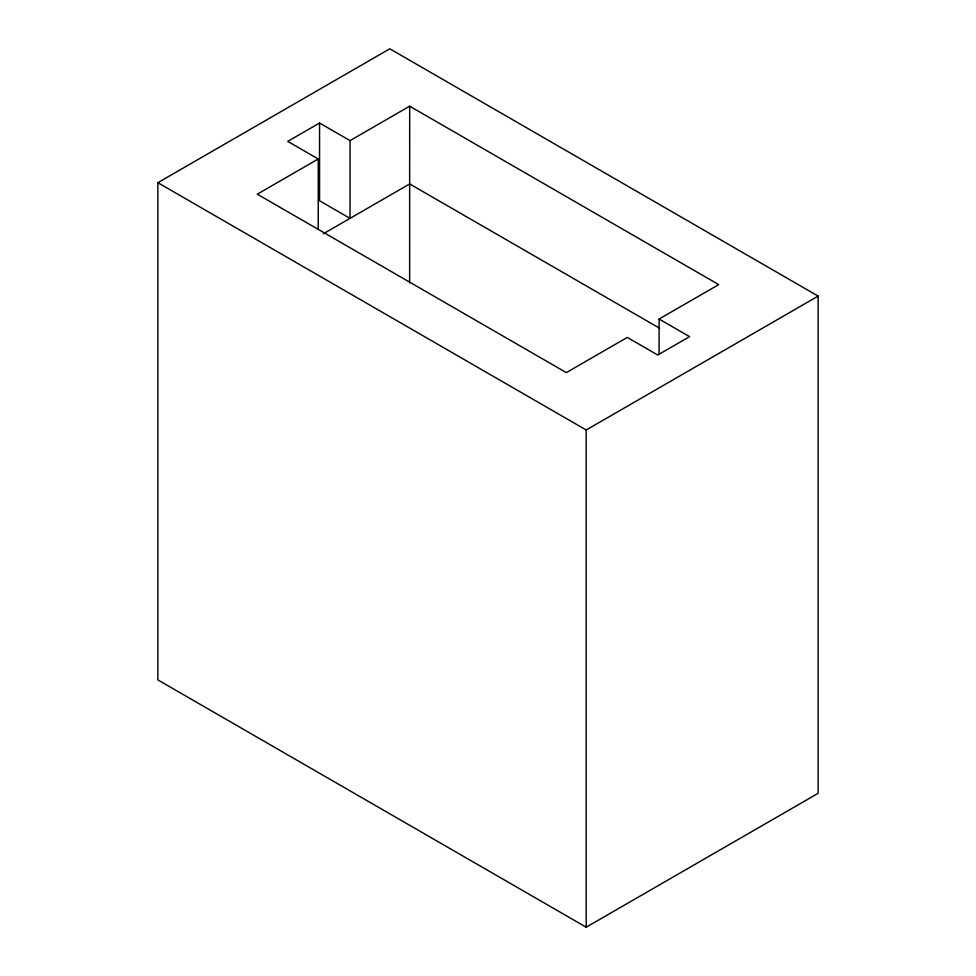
<?xml version="1.0" encoding="UTF-8"?>
<svg xmlns="http://www.w3.org/2000/svg" width="976" height="976" viewBox="0 0 976 976"><rect width="100%" height="100%" fill="white"/><g stroke="black" fill="none" stroke-linecap="round" stroke-linejoin="round"><path stroke-width="1.46" d="M409.639 282.881L409.676 106.189L350.042 140.617L319.555 123.013L287.749 141.386L318.237 158.978L318.237 229.104M157.868 182.695L389.802 48.8L818.132 296.094L818.132 793.305L586.198 927.2L157.868 679.906L157.868 182.695L586.198 429.989L818.132 296.094M318.237 158.978L257.274 194.175L566.324 372.612L627.287 337.415L657.763 355.008L689.568 336.647L659.093 319.042L659.093 354.105M323.324 233.789L409.676 183.939L659.544 328.192M659.093 319.042L718.726 284.614L409.676 106.189M586.198 429.989L586.198 927.2M350.042 140.617L350.042 218.368L319.555 200.763L319.555 123.013"/></g></svg>
